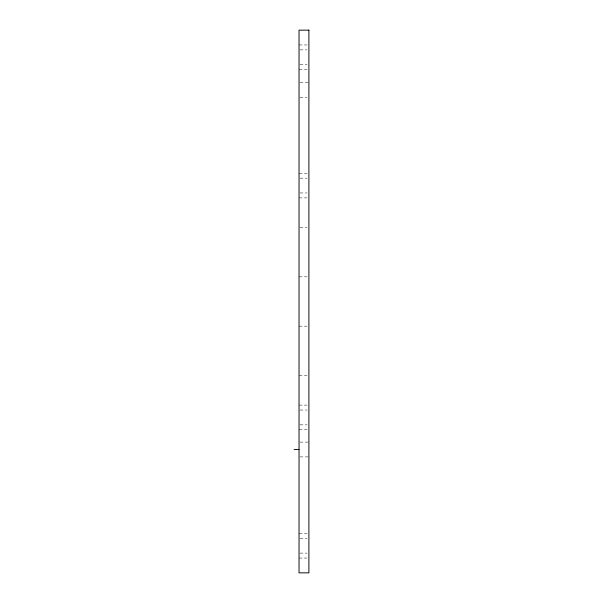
<?xml version="1.0" encoding="UTF-8"?>
<svg xmlns="http://www.w3.org/2000/svg" width="603" height="603" viewBox="0 0 603 603"><rect width="100%" height="100%" fill="white"/><g stroke="black" fill="none" stroke-linecap="round" stroke-linejoin="round"><path stroke-width="0.45" stroke-dasharray="3.02 2.26" d="M299.035 44.954L307.108 44.954M299.932 49.883L307.108 49.883M299.932 64.687L307.108 64.687M299.035 69.616L307.108 69.616M299.932 82.445L308.902 82.445M299.932 97.249L307.108 97.249M299.035 173.227L307.108 173.227M299.932 178.156L307.108 178.156M299.932 192.96L307.108 192.96M299.035 197.897L307.108 197.897M299.932 227.497L307.108 227.497M299.035 276.83L307.108 276.83M299.035 326.17L307.108 326.17M299.035 375.503L307.108 375.503M299.035 405.103L307.108 405.103M299.932 410.04L307.108 410.04M299.932 424.844L307.108 424.844M299.035 429.773L307.108 429.773M299.932 442.097L308.902 442.097M299.932 456.901L308.902 456.901M299.035 533.384L307.108 533.384M299.932 538.313L307.108 538.313M299.932 553.117L307.108 553.117M299.035 558.046L307.108 558.046"/><path stroke-width="0.9" d="M294.098 449.499L299.035 449.499M308.902 30.15L299.035 30.15L299.035 572.85L308.902 572.85L308.902 30.15"/></g></svg>
